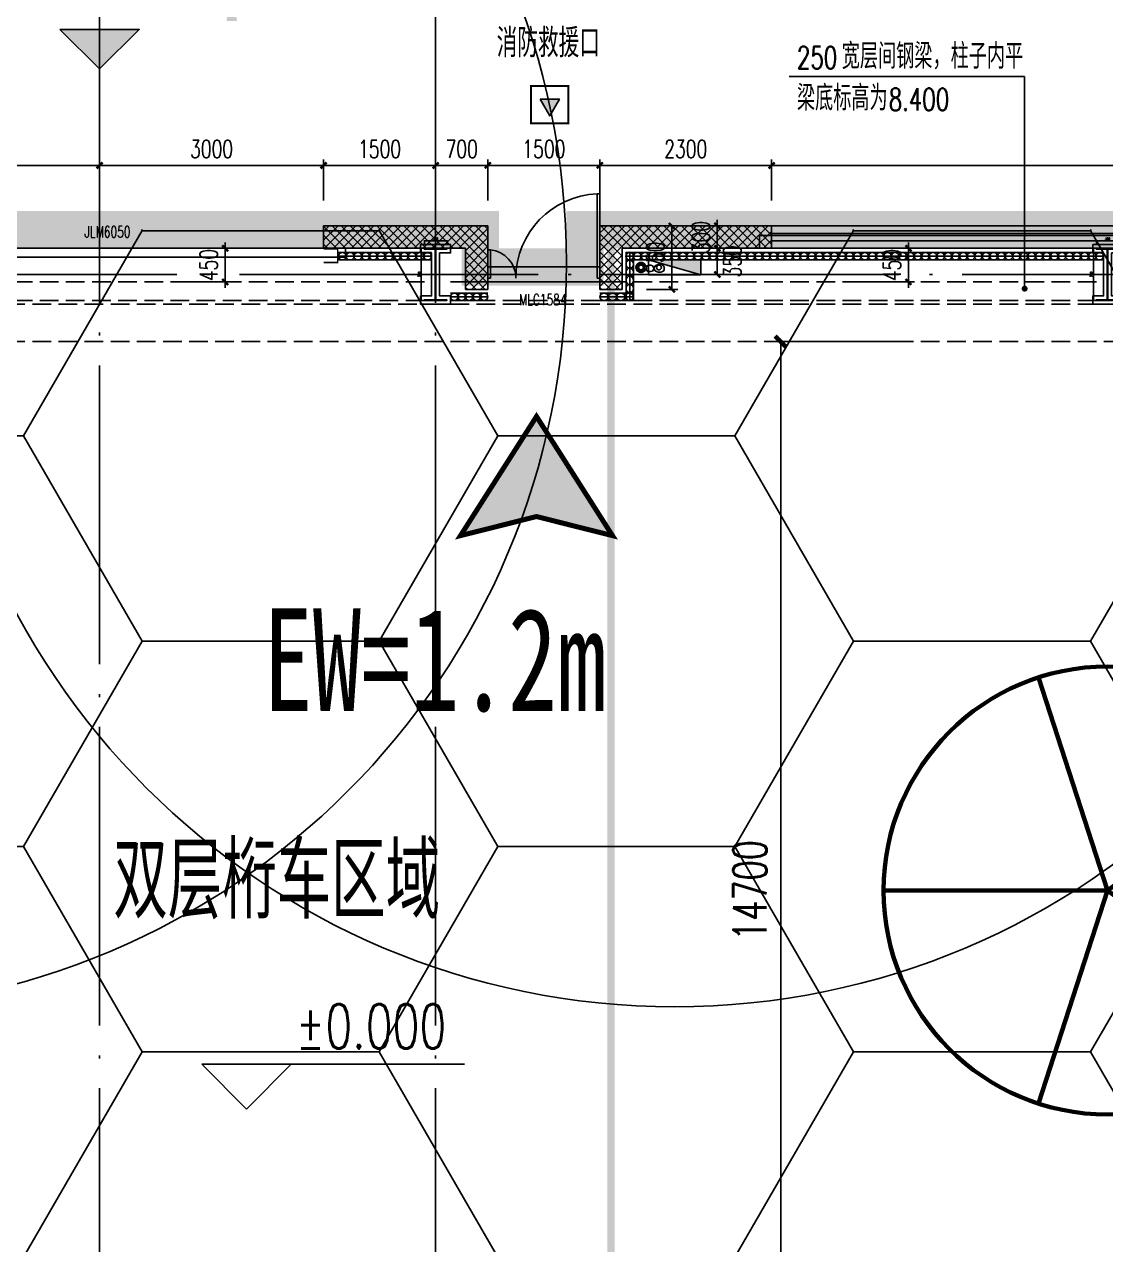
# Model space of a CAD drawing. Extents: x -821772 to -21949, y 506164 to 1049594.
# Drawn here: x -206361 to -191881, y 709578 to 725919 of the extents above; entities that cross this region are included whole.
import ezdxf
from ezdxf.xclip import XClip

# ---------------------------------------------------------------- set-up
doc = ezdxf.new("R2010")
doc.units = 0
doc.header["$LTSCALE"] = 1000
doc.header["$MEASUREMENT"] = 0
doc.header["$XCLIPFRAME"] = 2
for name, pattern in [('10平面20250807_t3$0$10平面$0$DASH', [0.35, 0.25, -0.1]), ('10平面20250807_t3$0$DASH', [0.35, 0.25, -0.1]), ('10平面20250807_t3$0$DOTE', [2.42, 2, -0.2, 0.02, -0.2]), ('ACAD_ISO04W100', [30.5, 24, -3, 0.5, -3]), ('DASH', [0.35, 0.25, -0.1])]:
    doc.linetypes.add(name, pattern=pattern)
doc.layers.get('Defpoints').update_dxf_attribs({"color": 210})
for name, color, linetype, lineweight in [('1-防火分区线', 201, 'DASH', 50), ('10平面20250807_t3$0$LG-ZF消防', 1, 'Continuous', 60), ('s疏散距离', 1, 'ACAD_ISO04W100', 18)]:
    doc.layers.add(name, color=color, linetype=linetype, lineweight=lineweight)
for name, color, linetype in [('10平面20250807_t3$0$10平面$0$WINDOW', 8, 'Continuous'), ('10平面20250807_t3$0$10平面$0$WINDOW_TEXT', 8, 'Continuous'), ('10平面20250807_t3$0$A-AXIS-DOTE', 8, '10平面20250807_t3$0$DOTE'), ('10平面20250807_t3$0$A-AXIS-DP', 8, 'Continuous'), ('10平面20250807_t3$0$A-AXIS-SYMB', 8, 'Continuous'), ('10平面20250807_t3$0$A-HATCH-2', 8, 'Continuous'), ('10平面20250807_t3$0$A-HRAIL', 8, 'Continuous'), ('10平面20250807_t3$0$A-LIN-V', 8, 'Continuous'), ('10平面20250807_t3$0$A-SFCE', 8, 'Continuous'), ('10平面20250807_t3$0$A-TEXT', 8, 'Continuous'), ('10平面20250807_t3$0$A-WINDOW', 8, 'Continuous'), ('10平面20250807_t3$0$AS-COLN', 8, 'Continuous'), ('10平面20250807_t3$0$AS-WALL', 8, 'Continuous'), ('10平面20250807_t3$0$AS-结构边线层', 8, 'Continuous'), ('10平面20250807_t3$0$DIM_SYMB', 8, 'Continuous'), ('10平面20250807_t3$0$FH-line', 8, 'Continuous'), ('10平面20250807_t3$0$FH-tri', 8, 'Continuous'), ('10平面20250807_t3$0$PUB_HATCH', 8, 'Continuous'), ('10平面20250807_t3$0$PUB_TEXT', 8, 'Continuous'), ('10平面20250807_t3$0$RP-N2-01$0$$0$A-WIND-J', 8, 'Continuous'), ('10平面20250807_t3$0$RP-N2-01$0$A-WIND-J', 8, 'Continuous'), ('10平面20250807_t3$0$SB_ZF消火栓', 10, 'Continuous'), ('10平面20250807_t3$0$建-标高', 8, 'Continuous'), ('10平面20250807_t3$0$建-窗', 8, 'Continuous'), ('10平面20250807_t3$0$建-门窗编号', 8, 'Continuous'), ('PUB_HATCH', 8, 'Continuous'), ('SPACE', 7, 'Continuous'), ('指示', 1, 'Continuous')]:
    doc.layers.add(name, color=color, linetype=linetype)
doc.styles.add('10平面20250807_t3$0$10平面$0$_TCH_WINDOW', font='SIMPLEX', dxfattribs={"height": 3.5, "bigfont": 'GBCBIG'})
doc.styles.add('10平面20250807_t3$0$_TCH_DIM', font='SIMPLEX', dxfattribs={"bigfont": 'GBCBIG'})
doc.styles.add('10平面20250807_t3$0$_TCH_DIM_T3', font='SIMPLEX', dxfattribs={"width": 0.705882, "bigfont": 'GBCBIG'})
doc.styles.add('10平面20250807_t3$0$A-STANDARD', font='SIMPLEX', dxfattribs={"bigfont": 'GBCBIG'})
doc.styles.add('10平面20250807_t3$0$A-WIN-LABEL', font='SIMPLEX', dxfattribs={"bigfont": 'GBCBIG'})
doc.styles.add('10平面20250807_t3$0$Standard', font='gbenor.shx', dxfattribs={"bigfont": 'gbcbig.shx'})
doc.styles.add('黑体', font='simhei.ttf', dxfattribs={"width": 0.7})
doc.dimstyles.new('10平面20250807_t3$0$_TCH_ARCH&&10', dxfattribs={"dimtxt": 29.75, "dimasz": 10, "dimexe": 10, "dimexo": 10, "dimgap": 12.625, "dimtad": 1, "dimdec": 0, "dimzin": 0, "dimdsep": 46, "dimtxsty": '10平面20250807_t3$0$_TCH_DIM_T3', "dimblk": '10平面20250807_t3$0$_ArchTick', "dimcen": 0.09, "dimclrt": 7, "dimazin": 2, "dimtfac": 1, "dimtdec": 0, "dimtix": 1, "dimtmove": 2, "dimatfit": 3, "dimfxl": 0, "dimtolj": 1, "dimtzin": 0, "dimarcsym": 0})
doc.dimstyles.new('10平面20250807_t3$0$_TCH_ARCH&&150', dxfattribs={"dimtxt": 446.25, "dimasz": 150, "dimexe": 150, "dimexo": 150, "dimgap": 189.375, "dimtad": 1, "dimdec": 0, "dimzin": 0, "dimdsep": 46, "dimtxsty": '10平面20250807_t3$0$_TCH_DIM_T3', "dimblk": '10平面20250807_t3$0$_ArchTick', "dimcen": 0.09, "dimclrt": 7, "dimazin": 2, "dimtfac": 1, "dimtdec": 0, "dimtix": 1, "dimtmove": 2, "dimatfit": 3, "dimfxl": 0, "dimtolj": 1, "dimtzin": 0, "dimarcsym": 0})
doc.dimstyles.new('10平面20250807_t3$0$_TCH_ARCH&&80', dxfattribs={"dimtxt": 238, "dimasz": 80, "dimexe": 80, "dimexo": 80, "dimgap": 101, "dimtad": 1, "dimdec": 0, "dimzin": 0, "dimdsep": 46, "dimtxsty": '10平面20250807_t3$0$_TCH_DIM_T3', "dimblk": '10平面20250807_t3$0$_ArchTick', "dimcen": 0.09, "dimclrt": 7, "dimazin": 2, "dimtfac": 1, "dimtdec": 0, "dimtix": 1, "dimtmove": 2, "dimatfit": 3, "dimfxl": 0, "dimtolj": 1, "dimtzin": 0, "dimarcsym": 0})
pattern_1 = [(45, (60, 0), (-60.000061, 60.000061), []), (135, (60, 0), (-60.000061, -60.000061), [])]

# ---------------------------------------------------------------- blocks, each defined once
blk = doc.blocks.new('指示')
at = {"layer": '指示'}
blk.add_hatch(color=8, dxfattribs=at).paths.add_polyline_path([(-248568, -61667), (-245540, -56919), (-242513, -61667), (-245540, -60909)])
at = {"layer": '指示', "color": 240, "const_width": 200}
blk.add_lwpolyline([(-248568, -61667), (-245540, -56919), (-242513, -61667), (-245540, -60909)], close=True, dxfattribs=at)
blk = doc.blocks.new('10平面20250807_t3$0$dote')
at = {"layer": '10平面20250807_t3$0$A-AXIS-DOTE', "ltscale": 2}
for p, q in [((15382.2, -169748.9), (15382.2, -75950)), ((19882.2, -169748.9), (19882.2, -75950)), ((98696.4, -82250), (-75513.6, -82250))]:
    blk.add_line(p, q, dxfattribs=at)
blk = doc.blocks.new('10平面20250807_t3$0$JYC-1')
at = {"layer": '10平面20250807_t3$0$FH-tri'}
h = blk.add_hatch(color=2, dxfattribs=at)
h.dxf.hatch_style = 1
h.paths.add_polyline_path([(-275306, 146777), (-274056, 148027), (-274056, 146777)])
at = {"layer": '10平面20250807_t3$0$FH-tri', "color": 2}
blk.add_lwpolyline([(-275306, 146777), (-274056, 148027), (-274056, 148027), (-274056, 146777)], close=True, dxfattribs=at)
blk = doc.blocks.new('10平面20250807_t3$0$10平面$0$$DorLib2D$00000126')
at = {"color": 0, "linetype": 'Continuous'}
for p, q in [((-0.532, 0.5), (-0.532, 0.9)), ((0.532, 0.9), (0.532, 0.5))]:
    blk.add_line(p, q, dxfattribs=at)
at = {"color": 0, "linetype": '10平面20250807_t3$0$10平面$0$DASH'}
for p, q in [((-0.532, 0.9), (0.532, 0.9)), ((-0.532, 0.5), (0.532, 0.5))]:
    blk.add_line(p, q, dxfattribs=at)
blk = doc.blocks.new('10平面20250807_t3$0$WINDOW2DLIB$DYNSTYLE$00000005')
at = {"color": 0}
for points in [[(-0.5, 0.5), (-0.5, -0.5)], [(-0.5, 0.5), (0.5, 0.5)], [(0.5, -0.5), (0.5, 0.5)], [(0.5, 0.16667), (-0.5, 0.16667)], [(0.5, -0.16667), (-0.5, -0.16667)], [(-0.5, -0.5), (0.5, -0.5)]]:
    blk.add_lwpolyline(points, dxfattribs=at)
blk = doc.blocks.new('10平面20250807_t3$0$DOOR2DLIB$SYSLIB$00000123')
at = {"color": 0}
for p, q in [((0.475, -0.001), (0.475, 0.752)), ((0.475, 0.752), (0.5, 0.752)), ((0.5, -0.001), (0.5, 0.752)), ((-0.5, 0), (-0.5, 0.252)), ((-0.475, 0.252), (-0.5, 0.252)), ((-0.475, 0), (-0.475, 0.252)), ((-0.475, 0), (-0.5, 0)), ((0.475, -0.001), (0.5, -0.001))]:
    blk.add_line(p, q, dxfattribs=at)
for centre, radius, start, end in [((0.505, -0.002), 0.755, 92.2493, 179.7238), ((-0.501, 0.003), 0.251, 359.7899, 84.0974)]:
    blk.add_arc(centre, radius, start, end, dxfattribs=at)
blk = doc.blocks.new('10平面20250807_t3$0$42343243')
at = {"layer": '10平面20250807_t3$0$PUB_HATCH'}
h = blk.add_hatch(dxfattribs=at)
h.set_pattern_fill('多孔材料', color=256, scale=30, style=0)
h.set_pattern_definition(pattern_1)
h.paths.add_polyline_path([(-200454, 1222870), (-200154, 1223170), (-202354, 1223170), (-202354, 1222870)])
h = blk.add_hatch(dxfattribs=at)
h.set_pattern_fill('多孔材料', color=256, scale=30, style=0)
h.set_pattern_definition(pattern_1)
h.paths.add_polyline_path([(-200454, 1222320), (-200154, 1222620), (-200154, 1223170), (-200454, 1222870)])
h = blk.add_hatch(dxfattribs=at)
h.set_pattern_fill('多孔材料', color=256, scale=30, style=0)
h.set_pattern_definition(pattern_1)
h.paths.add_polyline_path([(-198354, 1222870), (-196354, 1222870), (-196354, 1223170), (-198654, 1223170)])
h = blk.add_hatch(dxfattribs=at)
h.set_pattern_fill('多孔材料', color=256, scale=30, style=0)
h.set_pattern_definition(pattern_1)
h.paths.add_polyline_path([(-198654, 1222620), (-198354, 1222320), (-198354, 1222870), (-198654, 1223170)])
h = blk.add_hatch(dxfattribs=at)
h.set_pattern_fill('多孔材料', color=256, scale=30, style=0)
h.set_pattern_definition(pattern_1)
h.paths.add_polyline_path([(-200454, 1222320), (-200154, 1222320), (-200154, 1222620)])
h = blk.add_hatch(dxfattribs=at)
h.set_pattern_fill('多孔材料', color=256, scale=30, style=0)
h.set_pattern_definition(pattern_1)
h.paths.add_polyline_path([(-198654, 1222620), (-198654, 1222320), (-198354, 1222320)])
at = {"layer": '10平面20250807_t3$0$10平面$0$WINDOW'}
blk.add_line((-198654, 1222620), (-200154, 1222620), dxfattribs=at)
at = {"layer": '10平面20250807_t3$0$AS-WALL'}
for p, q in [((-200154, 1223170), (-202354, 1223170)), ((-202354, 1222870), (-202354, 1223170)), ((-200154, 1222620), (-200154, 1223170)), ((-196354, 1223170), (-198654, 1223170)), ((-198654, 1222620), (-198654, 1223170)), ((-196354, 1222870), (-196354, 1223170)), ((-200454, 1222870), (-202354, 1222870)), ((-200454, 1222320), (-200454, 1222870)), ((-198354, 1222870), (-196354, 1222870)), ((-198354, 1222320), (-198354, 1222870)), ((-200154, 1222320), (-200154, 1222620)), ((-198654, 1222620), (-198654, 1222320)), ((-200454, 1222320), (-200154, 1222320)), ((-198654, 1222320), (-198354, 1222320))]:
    blk.add_line(p, q, dxfattribs=at)
at = {"layer": '10平面20250807_t3$0$10平面$0$WINDOW'}
ref = blk.add_blockref('10平面20250807_t3$0$DOOR2DLIB$SYSLIB$00000123', (-199404, 1222470), dxfattribs=dict(at, xscale=-1500, yscale=-1500, zscale=300, rotation=179.9999999999555))
ref.add_attrib('A', 'MLC1584', (-199737, 1222108), dxfattribs={"layer": '10平面20250807_t3$0$10平面$0$WINDOW_TEXT', "ltscale": 500, "height": 148.8, "rotation": 360, "style": '10平面20250807_t3$0$10平面$0$_TCH_WINDOW', "width": 0.705882})
ref = blk.add_blockref('10平面20250807_t3$0$10平面$0$$DorLib2D$00000126', (-205254, 1223020), dxfattribs=dict(at, xscale=6000, yscale=300, zscale=300, rotation=180))
ref.add_attrib('A', 'JLM6050', (-205555, 1223016), dxfattribs={"layer": '10平面20250807_t3$0$10平面$0$WINDOW_TEXT', "ltscale": 500, "height": 148.8, "style": '10平面20250807_t3$0$10平面$0$_TCH_WINDOW', "width": 0.705882})
at = {"layer": '10平面20250807_t3$0$建-窗'}
ref = blk.add_blockref('10平面20250807_t3$0$WINDOW2DLIB$DYNSTYLE$00000005', (-185904, 1223020), dxfattribs=dict(at, xscale=-20900, yscale=-300, zscale=300, rotation=359.9999999994913))
ref.add_attrib('A', 'C20924', (-186194, 1223521), dxfattribs={"layer": '10平面20250807_t3$0$建-门窗编号', "ltscale": 500, "height": 148.8, "style": '10平面20250807_t3$0$A-WIN-LABEL', "width": 0.705882})
blk = doc.blocks.new('10平面20250807_t3$0$43243')
at = {"layer": '10平面20250807_t3$0$AS-结构边线层'}
blk.add_lwpolyline([(-146454, 722920), (-155994, 722920), (-155994, 723090), (-169514, 723090), (-169514, 722920), (-171354, 722920), (-171354, 722470), (-173454, 722470), (-173454, 722920), (-175294, 722920), (-175294, 723090), (-196514, 723090), (-196514, 722920), (-198354, 722920), (-198354, 722470), (-200454, 722470), (-200454, 722920), (-210494, 722920)], dxfattribs=at)
blk = doc.blocks.new('10平面20250807_t3$0$_ArchTick')
at = {"color": 0, "linetype": 'ByBlock', "const_width": 0.4}
blk.add_lwpolyline([(-0.5, -0.5), (0.5, 0.5)], dxfattribs=at)
blk = doc.blocks.new('*D10463')
at = {"layer": '10平面20250807_t3$0$A-AXIS-DP', "color": 0, "lineweight": -2}
for p, q in [((-204400, 722920), (-203592, 722920)), ((-203672, 722920), (-203672, 723000)), ((-203672, 722470), (-203672, 722920)), ((-204400, 722470), (-203592, 722470)), ((-203672, 722470), (-203672, 722390))]:
    blk.add_line(p, q, dxfattribs=at)
at = {"layer": 'Defpoints', "color": 0}
for p in [(-204480, 722920), (-203672, 722920), (-204480, 722470)]:
    blk.add_point(p, dxfattribs=at)
at = {"layer": '10平面20250807_t3$0$A-AXIS-DP', "color": 0, "lineweight": -2, "xscale": 80, "yscale": 80, "zscale": 80}
for p, rotation in [((-203672, 722920), 270), ((-203672, 722470), 90)]:
    blk.add_blockref('10平面20250807_t3$0$_ArchTick', p, dxfattribs=dict(at, rotation=rotation))
at = {"layer": '10平面20250807_t3$0$A-AXIS-DP', "color": 7, "insert": (-203892, 722695), "char_height": 238, "attachment_point": 5, "rotation": 90, "style": '10平面20250807_t3$0$_TCH_DIM_T3'}
blk.add_mtext('\\A1;450', dxfattribs=at)
blk = doc.blocks.new('*D10466')
at = {"layer": '10平面20250807_t3$0$A-AXIS-DP', "color": 0, "lineweight": -2}
for p, q in [((-195250, 722920), (-194442, 722920)), ((-194522, 722920), (-194522, 723000)), ((-194522, 722470), (-194522, 722920)), ((-195250, 722470), (-194442, 722470)), ((-194522, 722470), (-194522, 722390))]:
    blk.add_line(p, q, dxfattribs=at)
at = {"layer": 'Defpoints', "color": 0}
for p in [(-195330, 722920), (-194522, 722920), (-195330, 722470)]:
    blk.add_point(p, dxfattribs=at)
at = {"layer": '10平面20250807_t3$0$A-AXIS-DP', "color": 0, "lineweight": -2, "xscale": 80, "yscale": 80, "zscale": 80}
for p, rotation in [((-194522, 722920), 270), ((-194522, 722470), 90)]:
    blk.add_blockref('10平面20250807_t3$0$_ArchTick', p, dxfattribs=dict(at, rotation=rotation))
at = {"layer": '10平面20250807_t3$0$A-AXIS-DP', "color": 7, "insert": (-194742, 722695), "char_height": 238, "attachment_point": 5, "rotation": 90, "style": '10平面20250807_t3$0$_TCH_DIM_T3'}
blk.add_mtext('\\A1;450', dxfattribs=at)
blk = doc.blocks.new('*D10488')
at = {"layer": '10平面20250807_t3$0$A-AXIS-DP', "color": 0, "lineweight": -2}
for p, q in [((-195790, 766880), (-195790, 766929)), ((-195790, 766919), (-195490, 766919)), ((-195490, 766880), (-195490, 766929))]:
    blk.add_line(p, q, dxfattribs=at)
at = {"layer": 'Defpoints', "color": 0}
for p in [(-195790, 766870), (-195490, 766919), (-195490, 766870)]:
    blk.add_point(p, dxfattribs=at)
at = {"layer": '10平面20250807_t3$0$A-AXIS-DP', "color": 0, "lineweight": -2, "xscale": 10, "yscale": 10, "zscale": 10, "rotation": 180}
blk.add_blockref('10平面20250807_t3$0$_ArchTick', (-195790, 766919), dxfattribs=at)
at = {"layer": '10平面20250807_t3$0$A-AXIS-DP', "color": 0, "lineweight": -2, "xscale": 10, "yscale": 10, "zscale": 10}
blk.add_blockref('10平面20250807_t3$0$_ArchTick', (-195490, 766919), dxfattribs=at)
at = {"layer": '10平面20250807_t3$0$A-AXIS-DP', "color": 7, "insert": (-195640, 766946), "char_height": 29.8, "attachment_point": 5, "style": '10平面20250807_t3$0$_TCH_DIM_T3'}
blk.add_mtext('\\A1;300', dxfattribs=at)
blk = doc.blocks.new('*D10489')
at = {"layer": '10平面20250807_t3$0$A-AXIS-DP', "color": 0, "lineweight": -2}
for p, q in [((-195800, 766820), (-195841, 766820)), ((-195831, 766120), (-195831, 766820)), ((-195800, 766120), (-195841, 766120))]:
    blk.add_line(p, q, dxfattribs=at)
at = {"layer": 'Defpoints', "color": 0}
for p in [(-195831, 766820), (-195790, 766820), (-195790, 766120)]:
    blk.add_point(p, dxfattribs=at)
at = {"layer": '10平面20250807_t3$0$A-AXIS-DP', "color": 0, "lineweight": -2, "xscale": 10, "yscale": 10, "zscale": 10}
for p, rotation in [((-195831, 766820), 90), ((-195831, 766120), 270)]:
    blk.add_blockref('10平面20250807_t3$0$_ArchTick', p, dxfattribs=dict(at, rotation=rotation))
at = {"layer": '10平面20250807_t3$0$A-AXIS-DP', "color": 7, "insert": (-195859, 766470), "char_height": 29.8, "attachment_point": 5, "rotation": 90, "style": '10平面20250807_t3$0$_TCH_DIM_T3'}
blk.add_mtext('\\A1;700', dxfattribs=at)
blk = doc.blocks.new('*D10531')
at = {"layer": '10平面20250807_t3$0$A-WINDOW', "color": 0, "lineweight": -2}
for p, q in [((-194600, 721670), (-196381, 721670)), ((-196231, 706970), (-196231, 721670)), ((-194600, 706970), (-196381, 706970))]:
    blk.add_line(p, q, dxfattribs=at)
at = {"layer": 'Defpoints', "color": 0}
for p in [(-196231, 721670), (-194450, 721670), (-194450, 706970)]:
    blk.add_point(p, dxfattribs=at)
at = {"layer": '10平面20250807_t3$0$A-WINDOW', "color": 0, "lineweight": -2, "xscale": 150, "yscale": 150, "zscale": 150}
for p, rotation in [((-196231, 721670), 90), ((-196231, 706970), 270)]:
    blk.add_blockref('10平面20250807_t3$0$_ArchTick', p, dxfattribs=dict(at, rotation=rotation))
at = {"layer": '10平面20250807_t3$0$A-WINDOW', "color": 7, "insert": (-196644, 714320), "char_height": 446.2, "attachment_point": 5, "rotation": 90, "style": '10平面20250807_t3$0$_TCH_DIM_T3'}
blk.add_mtext('\\A1;14700', dxfattribs=at)
blk = doc.blocks.new('10平面20250807_t3$0$w4324324')
at = {"layer": '10平面20250807_t3$0$A-HATCH-2', "lineweight": 60}
for q in [(-1694760, 686605), (-1697614, 684532), (-1691907, 684532), (-1696524, 681178), (-1692997, 681178)]:
    blk.add_line((-1694760, 683605), q, dxfattribs=at)
blk.add_circle((-1694760, 683605), 3000, dxfattribs=at)
blk = doc.blocks.new('10平面20250807_t3$0$ner546')
at = {"layer": '10平面20250807_t3$0$A-LIN-V'}
blk.add_blockref('10平面20250807_t3$0$w4324324', (631280, -10744), dxfattribs=at)
blk = doc.blocks.new('10平面20250807_t3$0$RP-N2-01$0$$0$xfjy')
at = {"layer": '10平面20250807_t3$0$RP-N2-01$0$$0$A-WIND-J'}
h = blk.add_hatch(color=256, dxfattribs=at)
h.dxf.hatch_style = 1
h.paths.add_polyline_path([(1141876, -26214), (1142135, -26214), (1142005, -25989)])
at = {"layer": '10平面20250807_t3$0$RP-N2-01$0$$0$A-WIND-J', "const_width": 25}
blk.add_lwpolyline([(1141755, -25889), (1141755, -26389), (1142255, -26389), (1142255, -25889)], close=True, dxfattribs=at)
at = {"layer": '10平面20250807_t3$0$RP-N2-01$0$$0$A-WIND-J'}
for points in [[(1141755, -26389), (1142255, -26389), (1142255, -25889), (1141755, -25889)], [(1141876, -26214), (1142135, -26214), (1142005, -25989)]]:
    blk.add_lwpolyline(points, close=True, dxfattribs=at)
blk = doc.blocks.new('10平面20250807_t3$0$RP-N2-01$0$xfjy')
at = {"layer": '10平面20250807_t3$0$RP-N2-01$0$$0$A-WIND-J'}
blk.add_blockref('10平面20250807_t3$0$RP-N2-01$0$$0$xfjy', (0, 0), dxfattribs=at)
blk = doc.blocks.new('10平面20250807_t3$0$1232')
at = {"layer": '10平面20250807_t3$0$RP-N2-01$0$A-WIND-J', "xscale": -1, "rotation": 180}
blk.add_blockref('10平面20250807_t3$0$RP-N2-01$0$xfjy', (-1341331, 698705, 0), dxfattribs=at)
at = {"layer": '10平面20250807_t3$0$A-TEXT', "style": '10平面20250807_t3$0$_TCH_DIM'}
blk.add_text('消防救援口', height=384.1, dxfattribs=at).set_placement((-200036, 725479, 0))
blk = doc.blocks.new('10平面20250807_t3$0$3333')
at = {"layer": '10平面20250807_t3$0$A-SFCE', "const_width": 20}
blk.add_lwpolyline([(-227064, 766320), (-227064, 766510), (-227244, 766510), (-227244, 766320)], dxfattribs=at)
blk = doc.blocks.new('10平面20250807_t3$0$99平面图例外参$0$$LinePat$圆环')
for points in [[(0, 150), (300, 150)], [(0, 0), (300, 0)], [(0, -150), (300, -150)]]:
    blk.add_lwpolyline(points)
at = {"color": 0}
blk.add_circle((150, 0), 150, dxfattribs=at)
blk = doc.blocks.new('10平面20250807_t3$0$34242343243')
at = {"layer": '10平面20250807_t3$0$A-HRAIL', "yscale": 0.3333333333333333, "zscale": 0.3333333333333333}
for p, xscale, rotation in [((-202154, 722814), 0.3461108940497231, 2.034223195741682e-10), ((-202050, 722814), 0.3461108940497231, 2.034223195741682e-10), ((-201947, 722814), 0.3461108940497231, 2.034223195741682e-10), ((-201843, 722814), 0.3461108940497231, 2.034223195741682e-10), ((-201739, 722814), 0.3461108940497231, 2.034223195741682e-10), ((-201635, 722814), 0.3461108940497231, 2.034223195741682e-10), ((-201531, 722814), 0.3461108940497231, 2.034223195741682e-10), ((-201427, 722814), 0.3461108940497231, 2.034223195741682e-10), ((-201324, 722814), 0.3461108940497231, 2.034223195741682e-10), ((-201220, 722814), 0.3461108940497231, 2.034223195741682e-10), ((-201116, 722814), 0.3461108940497231, 2.034223195741682e-10), ((-201012, 722814), 0.3461108940497231, 2.034223195741682e-10), ((-198254, 722762), -0.3611111227129974, 270), ((-198203, 722814), -0.3384127419475277, 359.9999999997966), ((-198254, 722653), -0.3611111227129974, 270), ((-198101, 722814), -0.3384127419475277, 359.9999999997966), ((-198000, 722814), -0.3384127419475277, 359.9999999997966), ((-197898, 722814), -0.3384127419475277, 359.9999999997966), ((-197797, 722814), -0.3384127419475277, 359.9999999997966), ((-197695, 722814), -0.3384127419475277, 359.9999999997966), ((-197594, 722814), -0.3384127419475277, 359.9999999997966), ((-197492, 722814), -0.3384127419475277, 359.9999999997966), ((-197390, 722814), -0.3384127419475277, 359.9999999997966), ((-197289, 722814), -0.3384127419475277, 359.9999999997966), ((-197187, 722814), -0.3384127419475277, 359.9999999997966), ((-197086, 722814), -0.3384127419475277, 359.9999999997966), ((-196984, 722814), -0.3384127419475277, 359.9999999997966), ((-196883, 722814), -0.3384127419475277, 359.9999999997966), ((-196781, 722814), -0.3384127419475277, 359.9999999997966), ((-196680, 722814), -0.3384127419475277, 359.9999999997966), ((-196578, 722814), -0.3384127419475277, 359.9999999997966), ((-196477, 722814), -0.3384127419475277, 359.9999999997966), ((-196375, 722814), -0.3384127419475277, 359.9999999997966), ((-196274, 722814), -0.3384127419475277, 359.9999999997966), ((-196172, 722814), -0.3384127419475277, 359.9999999997966), ((-196071, 722814), -0.3384127419475277, 359.9999999997966), ((-195969, 722814), -0.3384127419475277, 359.9999999997966), ((-195868, 722814), -0.3384127419475277, 359.9999999997966), ((-195766, 722814), -0.3384127419475277, 359.9999999997966), ((-195665, 722814), -0.3384127419475277, 359.9999999997966), ((-195563, 722814), -0.3384127419475277, 359.9999999997966), ((-195462, 722814), -0.3384127419475277, 359.9999999997966), ((-195360, 722814), -0.3384127419475277, 359.9999999997966), ((-195258, 722814), -0.3384127419475277, 359.9999999997966), ((-195157, 722814), -0.3384127419475277, 359.9999999997966), ((-195055, 722814), -0.3384127419475277, 359.9999999997966), ((-194954, 722814), -0.3384127419475277, 359.9999999997966), ((-194852, 722814), -0.3384127419475277, 359.9999999997966), ((-194751, 722814), -0.3384127419475277, 359.9999999997966), ((-194649, 722814), -0.3384127419475277, 359.9999999997966), ((-194548, 722814), -0.3384127419475277, 359.9999999997966), ((-194446, 722814), -0.3384127419475277, 359.9999999997966), ((-194345, 722814), -0.3384127419475277, 359.9999999997966), ((-194243, 722814), -0.3384127419475277, 359.9999999997966), ((-194142, 722814), -0.3384127419475277, 359.9999999997966), ((-194040, 722814), -0.3384127419475277, 359.9999999997966), ((-193939, 722814), -0.3384127419475277, 359.9999999997966), ((-193837, 722814), -0.3384127419475277, 359.9999999997966), ((-193736, 722814), -0.3384127419475277, 359.9999999997966), ((-193634, 722814), -0.3384127419475277, 359.9999999997966), ((-193533, 722814), -0.3384127419475277, 359.9999999997966), ((-193431, 722814), -0.3384127419475277, 359.9999999997966), ((-193330, 722814), -0.3384127419475277, 359.9999999997966), ((-193228, 722814), -0.3384127419475277, 359.9999999997966), ((-193126, 722814), -0.3384127419475277, 359.9999999997966), ((-193025, 722814), -0.3384127419475277, 359.9999999997966), ((-192923, 722814), -0.3384127419475277, 359.9999999997966), ((-192822, 722814), -0.3384127419475277, 359.9999999997966), ((-192720, 722814), -0.3384127419475277, 359.9999999997966), ((-192619, 722814), -0.3384127419475277, 359.9999999997966), ((-192517, 722814), -0.3384127419475277, 359.9999999997966), ((-192416, 722814), -0.3384127419475277, 359.9999999997966), ((-192314, 722814), -0.3384127419475277, 359.9999999997966), ((-192213, 722814), -0.3384127419475277, 359.9999999997966), ((-192111, 722814), -0.3384127419475277, 359.9999999997966), ((-192010, 722814), -0.3384127419475277, 359.9999999997966), ((-191908, 722814), -0.3384127419475277, 359.9999999997966), ((-198254, 722545), -0.3611111227129974, 270), ((-198254, 722437), -0.3611111227129974, 270), ((-198254, 722328), -0.3611111227129974, 270), ((-198254, 722220), -0.3611111227129974, 270)]:
    blk.add_blockref('10平面20250807_t3$0$99平面图例外参$0$$LinePat$圆环', p, dxfattribs=dict(at, xscale=xscale, rotation=rotation))
for p, xscale in [((-200554, 722270), -0.3333327849077565), ((-200454, 722270), -0.3333327849077565), ((-200354, 722270), -0.3333327849077565), ((-200254, 722270), -0.3333327849077565), ((-200154, 722270), -0.3333327849077565), ((-198542, 722270), -0.3749999999076196), ((-198429, 722270), -0.3749999999076196), ((-198317, 722270), -0.3749999999076196), ((-198204, 722270), -0.3749999999076196)]:
    blk.add_blockref('10平面20250807_t3$0$99平面图例外参$0$$LinePat$圆环', p, dxfattribs=dict(at, xscale=xscale))
at = {"layer": '10平面20250807_t3$0$A-SFCE', "xscale": -1, "rotation": 270}
blk.add_blockref('10平面20250807_t3$0$3333', (-968675, 949974), dxfattribs=at)
blk = doc.blocks.new('10平面20250807_t3$0$A$C5D961328')
at = {"layer": '10平面20250807_t3$0$SB_ZF消火栓'}
blk.add_hatch(color=256, dxfattribs=at).paths.add_polyline_path([(0, 40), (700, 40), (700, 240)])
at = {"layer": '10平面20250807_t3$0$A-LIN-V', "ltscale": 500}
blk.add_circle((350, 40), 10001, dxfattribs=at)
at = {"layer": '10平面20250807_t3$0$SB_ZF消火栓'}
for p, q in [((700, 240), (0, 240)), ((0, 240), (0, 40)), ((700, 240), (0, 40)), ((700, 240), (700, 40)), ((0, 40), (700, 40))]:
    blk.add_line(p, q, dxfattribs=at)
at = {"layer": '10平面20250807_t3$0$SB_ZF消火栓', "color": 1}
blk.add_circle((140, 140), 32.5, dxfattribs=at)
blk = doc.blocks.new('10平面20250807_t3$0$43242343')
at = {"layer": '10平面20250807_t3$0$LG-ZF消防', "linetype": 'Continuous'}
blk.add_circle((-198103, 722664), 50, dxfattribs=at)
blk = doc.blocks.new('10平面20250807_t3$0$234243242332')
at = {"layer": '10平面20250807_t3$0$LG-ZF消防', "linetype": 'Continuous'}
blk.add_blockref('10平面20250807_t3$0$43242343', (0, 0), dxfattribs=at)
at = {"layer": '10平面20250807_t3$0$SB_ZF消火栓', "xscale": -1, "rotation": 180}
for p in [(-209454, 722760), (-198003, 722804)]:
    blk.add_blockref('10平面20250807_t3$0$A$C5D961328', p, dxfattribs=at)
blk = doc.blocks.new('*D11850')
at = {"layer": '10平面20250807_t3$0$A-AXIS-DP', "color": 0, "lineweight": -2}
for p, q in [((-197420, 722920), (-197001, 722920)), ((-197081, 722570), (-197081, 722920)), ((-197420, 722570), (-197001, 722570))]:
    blk.add_line(p, q, dxfattribs=at)
at = {"layer": 'Defpoints', "color": 0}
for p in [(-197500, 722920), (-197081, 722920), (-197500, 722570)]:
    blk.add_point(p, dxfattribs=at)
at = {"layer": '10平面20250807_t3$0$A-AXIS-DP', "color": 0, "lineweight": -2, "xscale": 80, "yscale": 80, "zscale": 80}
for p, rotation in [((-197081, 722920), 90), ((-197081, 722570), 270)]:
    blk.add_blockref('10平面20250807_t3$0$_ArchTick', p, dxfattribs=dict(at, rotation=rotation))
at = {"layer": '10平面20250807_t3$0$A-AXIS-DP', "color": 7, "insert": (-196880, 722745), "char_height": 238, "attachment_point": 5, "rotation": 90, "style": '10平面20250807_t3$0$_TCH_DIM_T3'}
blk.add_mtext('\\A1;350', dxfattribs=at)
blk = doc.blocks.new('*D11851')
at = {"layer": '10平面20250807_t3$0$A-AXIS-DP', "color": 0, "lineweight": -2}
for p, q in [((-197081, 723220), (-197081, 723300)), ((-197420, 723220), (-197001, 723220)), ((-197081, 722920), (-197081, 723220)), ((-197420, 722920), (-197001, 722920)), ((-197081, 722920), (-197081, 722840))]:
    blk.add_line(p, q, dxfattribs=at)
at = {"layer": 'Defpoints', "color": 0}
for p in [(-197500, 723220), (-197081, 723220), (-197500, 722920)]:
    blk.add_point(p, dxfattribs=at)
at = {"layer": '10平面20250807_t3$0$A-AXIS-DP', "color": 0, "lineweight": -2, "xscale": 80, "yscale": 80, "zscale": 80}
for p, rotation in [((-197081, 723220), 270), ((-197081, 722920), 90)]:
    blk.add_blockref('10平面20250807_t3$0$_ArchTick', p, dxfattribs=dict(at, rotation=rotation))
at = {"layer": '10平面20250807_t3$0$A-AXIS-DP', "color": 7, "insert": (-197301, 723070), "char_height": 238, "attachment_point": 5, "rotation": 90, "style": '10平面20250807_t3$0$_TCH_DIM_T3'}
blk.add_mtext('\\A1;300', dxfattribs=at)
blk = doc.blocks.new('*D11875')
at = {"layer": '10平面20250807_t3$0$A-AXIS-DP', "color": 0, "lineweight": -2}
for p, q in [((-198030, 723220), (-197611, 723220)), ((-197691, 722370), (-197691, 723220)), ((-198030, 722370), (-197611, 722370))]:
    blk.add_line(p, q, dxfattribs=at)
at = {"layer": 'Defpoints', "color": 0}
for p in [(-198110, 723220), (-197691, 723220), (-198110, 722370)]:
    blk.add_point(p, dxfattribs=at)
at = {"layer": '10平面20250807_t3$0$A-AXIS-DP', "color": 0, "lineweight": -2, "xscale": 80, "yscale": 80, "zscale": 80}
for p, rotation in [((-197691, 723220), 90), ((-197691, 722370), 270)]:
    blk.add_blockref('10平面20250807_t3$0$_ArchTick', p, dxfattribs=dict(at, rotation=rotation))
at = {"layer": '10平面20250807_t3$0$A-AXIS-DP', "color": 7, "insert": (-197911, 722795), "char_height": 238, "attachment_point": 5, "rotation": 90, "style": '10平面20250807_t3$0$_TCH_DIM_T3'}
blk.add_mtext('\\A1;850', dxfattribs=at)
blk = doc.blocks.new('*D12205')
at = {"layer": '10平面20250807_t3$0$A-AXIS-DP', "color": 0, "lineweight": -2}
for p, q in [((-208354, 723560), (-208354, 724110)), ((-205354, 723560), (-205354, 724110)), ((-208354, 724030), (-205354, 724030))]:
    blk.add_line(p, q, dxfattribs=at)
at = {"layer": 'Defpoints', "color": 0}
for p in [(-205354, 724030), (-208354, 723480), (-205354, 723480)]:
    blk.add_point(p, dxfattribs=at)
at = {"layer": '10平面20250807_t3$0$A-AXIS-DP', "color": 0, "lineweight": -2, "xscale": 80, "yscale": 80, "zscale": 80, "rotation": 180}
blk.add_blockref('10平面20250807_t3$0$_ArchTick', (-208354, 724030), dxfattribs=at)
at = {"layer": '10平面20250807_t3$0$A-AXIS-DP', "color": 0, "lineweight": -2, "xscale": 80, "yscale": 80, "zscale": 80}
blk.add_blockref('10平面20250807_t3$0$_ArchTick', (-205354, 724030), dxfattribs=at)
at = {"layer": '10平面20250807_t3$0$A-AXIS-DP', "color": 7, "insert": (-206854, 724250), "char_height": 238, "attachment_point": 5, "style": '10平面20250807_t3$0$_TCH_DIM_T3'}
blk.add_mtext('\\A1;3000', dxfattribs=at)
blk = doc.blocks.new('*D12206')
at = {"layer": '10平面20250807_t3$0$A-AXIS-DP', "color": 0, "lineweight": -2}
for p, q in [((-205354, 723560), (-205354, 724110)), ((-202354, 723560), (-202354, 724110)), ((-205354, 724030), (-202354, 724030))]:
    blk.add_line(p, q, dxfattribs=at)
at = {"layer": 'Defpoints', "color": 0}
for p in [(-202354, 724030), (-205354, 723480), (-202354, 723480)]:
    blk.add_point(p, dxfattribs=at)
at = {"layer": '10平面20250807_t3$0$A-AXIS-DP', "color": 0, "lineweight": -2, "xscale": 80, "yscale": 80, "zscale": 80, "rotation": 180}
blk.add_blockref('10平面20250807_t3$0$_ArchTick', (-205354, 724030), dxfattribs=at)
at = {"layer": '10平面20250807_t3$0$A-AXIS-DP', "color": 0, "lineweight": -2, "xscale": 80, "yscale": 80, "zscale": 80}
blk.add_blockref('10平面20250807_t3$0$_ArchTick', (-202354, 724030), dxfattribs=at)
at = {"layer": '10平面20250807_t3$0$A-AXIS-DP', "color": 7, "insert": (-203854, 724250), "char_height": 238, "attachment_point": 5, "style": '10平面20250807_t3$0$_TCH_DIM_T3'}
blk.add_mtext('\\A1;3000', dxfattribs=at)
blk = doc.blocks.new('*D12207')
at = {"layer": '10平面20250807_t3$0$A-AXIS-DP', "color": 0, "lineweight": -2}
for p, q in [((-202354, 723560), (-202354, 724110)), ((-200854, 723560), (-200854, 724110)), ((-202354, 724030), (-200854, 724030))]:
    blk.add_line(p, q, dxfattribs=at)
at = {"layer": 'Defpoints', "color": 0}
for p in [(-200854, 724030), (-202354, 723480), (-200854, 723480)]:
    blk.add_point(p, dxfattribs=at)
at = {"layer": '10平面20250807_t3$0$A-AXIS-DP', "color": 0, "lineweight": -2, "xscale": 80, "yscale": 80, "zscale": 80, "rotation": 180}
blk.add_blockref('10平面20250807_t3$0$_ArchTick', (-202354, 724030), dxfattribs=at)
at = {"layer": '10平面20250807_t3$0$A-AXIS-DP', "color": 0, "lineweight": -2, "xscale": 80, "yscale": 80, "zscale": 80}
blk.add_blockref('10平面20250807_t3$0$_ArchTick', (-200854, 724030), dxfattribs=at)
at = {"layer": '10平面20250807_t3$0$A-AXIS-DP', "color": 7, "insert": (-201604, 724250), "char_height": 238, "attachment_point": 5, "style": '10平面20250807_t3$0$_TCH_DIM_T3'}
blk.add_mtext('\\A1;1500', dxfattribs=at)
blk = doc.blocks.new('*D12208')
at = {"layer": '10平面20250807_t3$0$A-AXIS-DP', "color": 0, "lineweight": -2}
for p, q in [((-200854, 723560), (-200854, 724110)), ((-200154, 723560), (-200154, 724110)), ((-200854, 724030), (-200154, 724030))]:
    blk.add_line(p, q, dxfattribs=at)
at = {"layer": 'Defpoints', "color": 0}
for p in [(-200154, 724030), (-200854, 723480), (-200154, 723480)]:
    blk.add_point(p, dxfattribs=at)
at = {"layer": '10平面20250807_t3$0$A-AXIS-DP', "color": 0, "lineweight": -2, "xscale": 80, "yscale": 80, "zscale": 80, "rotation": 180}
blk.add_blockref('10平面20250807_t3$0$_ArchTick', (-200854, 724030), dxfattribs=at)
at = {"layer": '10平面20250807_t3$0$A-AXIS-DP', "color": 0, "lineweight": -2, "xscale": 80, "yscale": 80, "zscale": 80}
blk.add_blockref('10平面20250807_t3$0$_ArchTick', (-200154, 724030), dxfattribs=at)
at = {"layer": '10平面20250807_t3$0$A-AXIS-DP', "color": 7, "insert": (-200504, 724250), "char_height": 238, "attachment_point": 5, "style": '10平面20250807_t3$0$_TCH_DIM_T3'}
blk.add_mtext('\\A1;700', dxfattribs=at)
blk = doc.blocks.new('*D12209')
at = {"layer": '10平面20250807_t3$0$A-AXIS-DP', "color": 0, "lineweight": -2}
for p, q in [((-200154, 723560), (-200154, 724110)), ((-198654, 723560), (-198654, 724110)), ((-200154, 724030), (-198654, 724030))]:
    blk.add_line(p, q, dxfattribs=at)
at = {"layer": 'Defpoints', "color": 0}
for p in [(-198654, 724030), (-200154, 723480), (-198654, 723480)]:
    blk.add_point(p, dxfattribs=at)
at = {"layer": '10平面20250807_t3$0$A-AXIS-DP', "color": 0, "lineweight": -2, "xscale": 80, "yscale": 80, "zscale": 80, "rotation": 180}
blk.add_blockref('10平面20250807_t3$0$_ArchTick', (-200154, 724030), dxfattribs=at)
at = {"layer": '10平面20250807_t3$0$A-AXIS-DP', "color": 0, "lineweight": -2, "xscale": 80, "yscale": 80, "zscale": 80}
blk.add_blockref('10平面20250807_t3$0$_ArchTick', (-198654, 724030), dxfattribs=at)
at = {"layer": '10平面20250807_t3$0$A-AXIS-DP', "color": 7, "insert": (-199404, 724250), "char_height": 238, "attachment_point": 5, "style": '10平面20250807_t3$0$_TCH_DIM_T3'}
blk.add_mtext('\\A1;1500', dxfattribs=at)
blk = doc.blocks.new('*D12210')
at = {"layer": '10平面20250807_t3$0$A-AXIS-DP', "color": 0, "lineweight": -2}
for p, q in [((-198654, 723560), (-198654, 724110)), ((-196354, 723560), (-196354, 724110)), ((-198654, 724030), (-196354, 724030))]:
    blk.add_line(p, q, dxfattribs=at)
at = {"layer": 'Defpoints', "color": 0}
for p in [(-196354, 724030), (-198654, 723480), (-196354, 723480)]:
    blk.add_point(p, dxfattribs=at)
at = {"layer": '10平面20250807_t3$0$A-AXIS-DP', "color": 0, "lineweight": -2, "xscale": 80, "yscale": 80, "zscale": 80, "rotation": 180}
blk.add_blockref('10平面20250807_t3$0$_ArchTick', (-198654, 724030), dxfattribs=at)
at = {"layer": '10平面20250807_t3$0$A-AXIS-DP', "color": 0, "lineweight": -2, "xscale": 80, "yscale": 80, "zscale": 80}
blk.add_blockref('10平面20250807_t3$0$_ArchTick', (-196354, 724030), dxfattribs=at)
at = {"layer": '10平面20250807_t3$0$A-AXIS-DP', "color": 7, "insert": (-197504, 724250), "char_height": 238, "attachment_point": 5, "style": '10平面20250807_t3$0$_TCH_DIM_T3'}
blk.add_mtext('\\A1;2300', dxfattribs=at)
blk = doc.blocks.new('*D12211')
at = {"layer": '10平面20250807_t3$0$A-AXIS-DP', "color": 0, "lineweight": -2}
for p, q in [((-196354, 723560), (-196354, 724110)), ((-175454, 723560), (-175454, 724110)), ((-196354, 724030), (-175454, 724030))]:
    blk.add_line(p, q, dxfattribs=at)
at = {"layer": 'Defpoints', "color": 0}
for p in [(-175454, 724030), (-196354, 723480), (-175454, 723480)]:
    blk.add_point(p, dxfattribs=at)
at = {"layer": '10平面20250807_t3$0$A-AXIS-DP', "color": 0, "lineweight": -2, "xscale": 80, "yscale": 80, "zscale": 80, "rotation": 180}
blk.add_blockref('10平面20250807_t3$0$_ArchTick', (-196354, 724030), dxfattribs=at)
at = {"layer": '10平面20250807_t3$0$A-AXIS-DP', "color": 0, "lineweight": -2, "xscale": 80, "yscale": 80, "zscale": 80}
blk.add_blockref('10平面20250807_t3$0$_ArchTick', (-175454, 724030), dxfattribs=at)
at = {"layer": '10平面20250807_t3$0$A-AXIS-DP', "color": 7, "insert": (-185904, 724250), "char_height": 238, "attachment_point": 5, "style": '10平面20250807_t3$0$_TCH_DIM_T3'}
blk.add_mtext('\\A1;20900', dxfattribs=at)
blk = doc.blocks.new('10平面20250807_t3$0$3243243')
at = {"layer": '10平面20250807_t3$0$A-AXIS-SYMB'}
for p, q in [((-192965.8, 725220), (-196120, 725220)), ((-192965.8, 722380), (-192965.8, 725220))]:
    blk.add_line(p, q, dxfattribs=at)
at = {"layer": '10平面20250807_t3$0$A-AXIS-SYMB', "const_width": 40}
blk.add_lwpolyline([(-192965.8, 722360, 1), (-192965.8, 722400, 1)], format="xyb", close=True, dxfattribs=at)
at = {"layer": '10平面20250807_t3$0$A-SFCE', "linetype": '10平面20250807_t3$0$DASH'}
for p, q in [((-201004.2, 722470), (-218704.2, 722470)), ((-201004.2, 722220), (-218704.2, 722220))]:
    blk.add_line(p, q, dxfattribs=at)
at = {"layer": '10平面20250807_t3$0$A-SFCE', "color": 2, "linetype": '10平面20250807_t3$0$DASH'}
for p, q in [((-192004.2, 722470), (-200704.2, 722470)), ((-192004.2, 722220), (-200704.2, 722220))]:
    blk.add_line(p, q, dxfattribs=at)
at = {"layer": '10平面20250807_t3$0$PUB_TEXT', "style": '10平面20250807_t3$0$_TCH_DIM'}
for s, p in [('宽层间钢梁，柱子内平', (-195415, 725325)), ('梁底标高为', (-196015, 724765))]:
    blk.add_text(s, height=337.59, dxfattribs=at).set_placement(p)
at = {"layer": '10平面20250807_t3$0$PUB_TEXT', "style": '10平面20250807_t3$0$_TCH_DIM', "width": 0.705882}
for s, p in [('250', (-196015, 725325)), ('8.400', (-194786.3, 724765))]:
    blk.add_text(s, height=297.5, dxfattribs=at).set_placement(p)
at = {"layer": '10平面20250807_t3$0$A-AXIS-DP', "color": 1}
for p1, p2, picture, middle in [((-204480, 722470), (-204480, 722920), '*D10463', (-203892, 722695)), ((-195330, 722470), (-195330, 722920), '*D10466', (-194742, 722695))]:
    dim = blk.add_aligned_dim(p1=p1, p2=p2, distance=-808, dimstyle='10平面20250807_t3$0$_TCH_ARCH&&80', dxfattribs=at)
    dim.commit()
    dim.dimension.update_dxf_attribs({"geometry": picture, "text_midpoint": middle})
blk = doc.blocks.new('10平面20250807_t3$0$nt66')
at = {"layer": '10平面20250807_t3$0$A-HATCH-2'}
blk.add_lwpolyline([(-195840, 766870), (-195440, 766870), (-195440, 766758), (-195586, 766758), (-195586, 766182), (-195440, 766182), (-195440, 766070), (-195840, 766070), (-195840, 766182), (-195694, 766182), (-195694, 766758), (-195840, 766758)], close=True, dxfattribs=at)
at = {"layer": '10平面20250807_t3$0$AS-COLN'}
blk.add_lwpolyline([(-195790, 766820), (-195490, 766820), (-195490, 766808), (-195636, 766808), (-195636, 766132), (-195490, 766132), (-195490, 766120), (-195790, 766120), (-195790, 766132), (-195644, 766132), (-195644, 766808), (-195790, 766808)], close=True, dxfattribs=at)
at = {"layer": '10平面20250807_t3$0$A-AXIS-DP'}
for p1, p2, distance, picture, middle in [((-195790, 766870), (-195490, 766870), 48.8, '*D10488', (-195640, 766946.2)), ((-195790, 766120), (-195790, 766820), 41.2, '*D10489', (-195858.7, 766470))]:
    dim = blk.add_aligned_dim(p1=p1, p2=p2, distance=distance, dimstyle='10平面20250807_t3$0$_TCH_ARCH&&10', dxfattribs=at)
    dim.commit()
    dim.dimension.update_dxf_attribs({"geometry": picture, "text_midpoint": middle})
blk = doc.blocks.new('10平面20250807_t3$0$33333')
for p in [(-5214, -43900), (3786, -43900)]:
    blk.add_blockref('10平面20250807_t3$0$nt66', p)
blk = doc.blocks.new('10平面20250807_t3$0$w42343')
at = {"layer": '10平面20250807_t3$0$A-HATCH-2', "linetype": '10平面20250807_t3$0$DASH'}
for p, q in [((-263654.2, 722170), (-128354.2, 722170)), ((-263654.2, 721670), (-128354.2, 721670))]:
    blk.add_line(p, q, dxfattribs=at)
at = {"layer": '10平面20250807_t3$0$A-WINDOW'}
dim = blk.add_aligned_dim(p1=(-194450, 706970), p2=(-194450, 721670), distance=1781.3, dimstyle='10平面20250807_t3$0$_TCH_ARCH&&150', dxfattribs=at)
dim.commit()
dim.dimension.update_dxf_attribs({"geometry": '*D10531', "text_midpoint": (-196643.8, 714320)})
blk = doc.blocks.new('10平面20250807_t3')
at = {"layer": '10平面20250807_t3$0$A-AXIS-SYMB'}
blk.add_lwpolyline([(-203584.2, 725030, 0, 0, 0), (-203584.2, 726490, 0, 140, 0), (-203584.2, 725965, 0, 0, 0)], format="xyseb", dxfattribs=at)
at = {"layer": '10平面20250807_t3$0$建-标高'}
for p, q in [((-203386.4, 711393.9), (-203986.4, 711993.9)), ((-203986.4, 711993.9), (-200466.4, 711993.9)), ((-203386.4, 711393.9), (-202786.4, 711993.9))]:
    blk.add_line(p, q, dxfattribs=at)
blk.add_blockref('10平面20250807_t3$0$1232', (0, 0))
at = {"layer": '10平面20250807_t3$0$A-AXIS-DP'}
blk.add_blockref('10平面20250807_t3$0$3243243', (0, 0), dxfattribs=at)
at = {"layer": '10平面20250807_t3$0$A-LIN-V', "rotation": 90.00000000000001}
blk.add_blockref('10平面20250807_t3$0$ner546', (481006.5, 1777800), dxfattribs=at)
at = {"layer": '10平面20250807_t3$0$A-WINDOW'}
for name, p in [('10平面20250807_t3$0$43243', (0, 0)), ('10平面20250807_t3$0$42343243', (0, -499950)), ('10平面20250807_t3$0$33333', (0, 0)), ('10平面20250807_t3$0$w42343', (0, 0))]:
    blk.add_blockref(name, p, dxfattribs=at)
at = {"layer": '10平面20250807_t3$0$AS-WALL'}
blk.add_blockref('10平面20250807_t3$0$dote', (-220736.4, 804820), dxfattribs=at)
at = {"layer": '10平面20250807_t3$0$DIM_SYMB'}
blk.add_blockref('10平面20250807_t3$0$34242343243', (0, 0), dxfattribs=at)
at = {"layer": '10平面20250807_t3$0$FH-line', "xscale": 0.6000000000000002, "yscale": 0.6000000000000002, "zscale": 0.6000000000000002, "rotation": 315.0000000000014}
blk.add_blockref('10平面20250807_t3$0$JYC-1', (-151354.2, 546777.7), dxfattribs=at)
at = {"layer": '10平面20250807_t3$0$SB_ZF消火栓', "linetype": 'Continuous'}
blk.add_blockref('10平面20250807_t3$0$234243242332', (0, 0), dxfattribs=at)
at = {"layer": '10平面20250807_t3$0$PUB_TEXT', "style": '10平面20250807_t3$0$Standard'}
blk.add_text('双层桁车区域', height=1012.77, dxfattribs=at).set_placement((-205169.3, 713943.1))
at = {"layer": '10平面20250807_t3$0$PUB_TEXT', "style": '10平面20250807_t3$0$A-STANDARD', "width": 0.705882}
blk.add_text('%%P0.000', height=595, dxfattribs=at).set_placement((-202726.4, 712203.9))
at = {"layer": '10平面20250807_t3$0$A-AXIS-DP'}
for p1, p2, distance, picture, middle in [((-208354.2, 723480), (-205354.2, 723480), 550, '*D12205', (-206854.2, 724250)), ((-205354.2, 723480), (-202354.2, 723480), 550, '*D12206', (-203854.2, 724250)), ((-202354.2, 723480), (-200854.2, 723480), 550, '*D12207', (-201604.2, 724250)), ((-200854.2, 723480), (-200154.2, 723480), 550, '*D12208', (-200504.2, 724250)), ((-200154.2, 723480), (-198654.2, 723480), 550, '*D12209', (-199404.2, 724250)), ((-198654.2, 723480), (-196354.2, 723480), 550, '*D12210', (-197504.2, 724250)), ((-196354.2, 723480), (-175454.2, 723480), 550, '*D12211', (-185904.2, 724250)), ((-198110, 722370), (-198110, 723220), -419.3, '*D11875', (-197910.7, 722795)), ((-197500, 722920), (-197500, 723220), -419.3, '*D11851', (-197300.7, 723070))]:
    dim = blk.add_aligned_dim(p1=p1, p2=p2, distance=distance, dimstyle='10平面20250807_t3$0$_TCH_ARCH&&80', dxfattribs=at)
    dim.commit()
    dim.dimension.update_dxf_attribs({"geometry": picture, "text_midpoint": middle})
dim = blk.add_linear_dim(base=(-197080.7, 722920), p1=(-197500, 722570), p2=(-197500, 722920), angle=90, dimstyle='10平面20250807_t3$0$_TCH_ARCH&&80', dxfattribs=at)
dim.commit()
dim.dimension.update_dxf_attribs({"geometry": '*D11850', "text_midpoint": (-196880, 722745), "dimtype": 129})

msp = doc.modelspace()

# ---------------------------------------------------------------- block references
at = {"ltscale": 100}
ref = msp.add_blockref('10平面20250807_t3', (0, 0), dxfattribs=at)
XClip(ref).set_block_clipping_path([(-386212.6353242097, 506163.79756496), (-21948.7593967821, 884998.2285294847)])

# ---------------------------------------------------------------- next in the draw order: hatches: boundary and pattern name
at = {"layer": 'PUB_HATCH', "ltscale": 5000}
h = msp.add_hatch(dxfattribs=at)
h.set_pattern_fill('HONEY', color=8, scale=2000)
h.set_pattern_definition([(0, (0, 0), (4762.5, 2749.63), [3175, -6350]), (120, (0, 0), (-4762.499, 2749.631), [3175, -6350]), (60, (0, 0), (0.0006, 5499.261), [-6350, 3175])])
h.paths.add_polyline_path([(-198854.2, 639470), (-198854.2, 639970), (-200254.2, 639970), (-200254.2, 639470), (-252854.2, 639470), (-252854.2, 639970), (-254254.2, 639970), (-254254.2, 639470), (-286054.2, 639470), (-286054.2, 657033.3), (-264595.3, 723170), (-254254.2, 723170), (-254254.2, 722670), (-252854.2, 722670), (-252854.2, 723170), (-200254.2, 723170), (-200254.2, 722670), (-198854.2, 722670), (-198854.2, 723170), (-146254.2, 723170), (-146254.2, 722670), (-144854.2, 722670), (-144854.2, 723170), (-128054.2, 723170), (-128054.2, 639470), (-144854.2, 639470), (-144854.2, 639970), (-146254.2, 639970), (-146254.2, 639470)])

# ---------------------------------------------------------------- next in the draw order: linework, layer by layer
at = {"layer": '1-防火分区线', "color": 1, "linetype": 'DASH', "ltscale": 5, "const_width": 500}
msp.add_lwpolyline([(-146254.2, 639470), (-198854.2, 639470), (-198854.2, 639970), (-200254.2, 639970), (-200254.2, 639470), (-252854.2, 639470), (-252854.2, 639970), (-254254.2, 639970), (-254254.2, 639470), (-286054.2, 639470), (-286054.2, 657033.3), (-264595.3, 723170), (-264595.3, 723170), (-254254.2, 723170), (-254254.2, 722670), (-252854.2, 722670), (-252854.2, 723170), (-200254.2, 723170), (-200254.2, 722670), (-198854.2, 722670), (-198854.2, 723170), (-146254.2, 723170)], dxfattribs=at)
at = {"layer": 's疏散距离', "linetype": 'DASH', "ltscale": 2, "const_width": 100}
msp.add_lwpolyline([(-198503.6, 639470), (-198503.6, 723170)], dxfattribs=at)

# ---------------------------------------------------------------- next in the draw order: block references
at = {"layer": '指示', "xscale": 0.3359999999217689, "yscale": 0.3359999999217689, "zscale": 0.3359999999217689, "rotation": 4.4475711012034e-05}
msp.add_blockref('指示', (-117001.2, 739793.1), dxfattribs=at)

# ---------------------------------------------------------------- next in the draw order: texts
at = {"layer": 'SPACE', "style": '黑体', "width": 0.7}
msp.add_text('EW=1.2m', height=1375.11, dxfattribs=at).set_placement((-203156.6, 716725.1))

doc.saveas('drawing.dxf')
